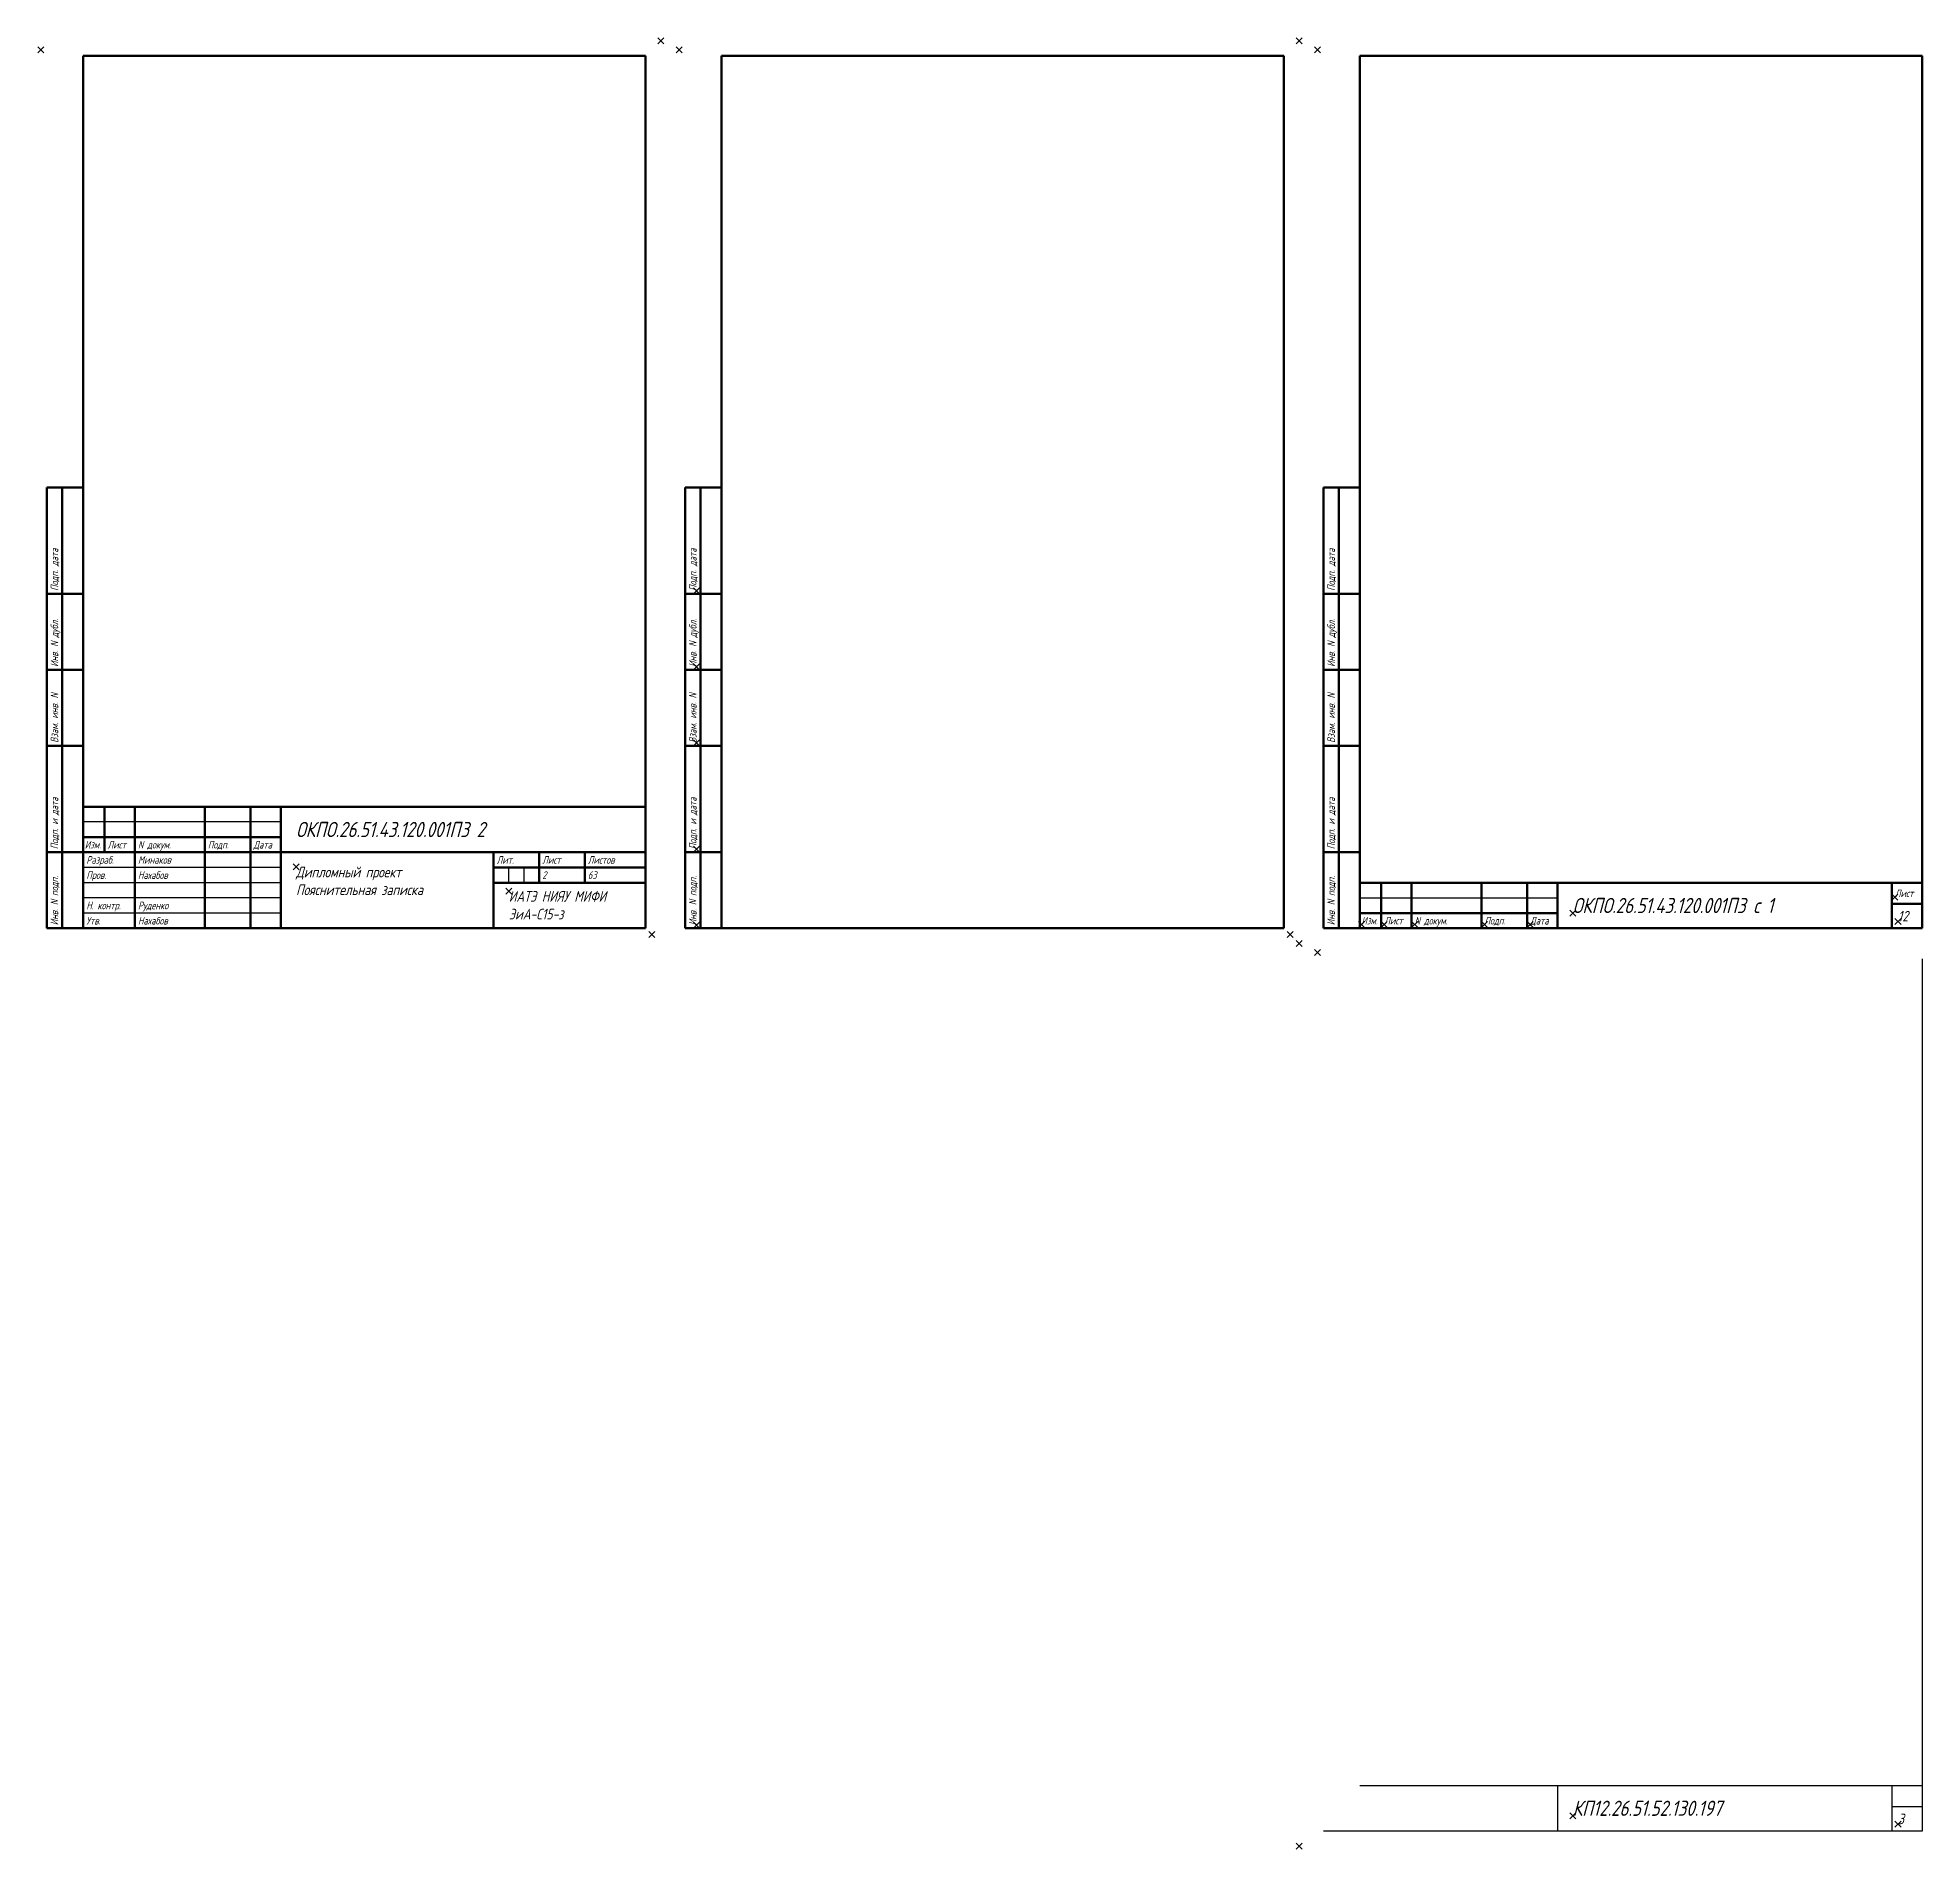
# Model space of a CAD drawing. Header units: inches. Extents: x -205 to 1978, y -595 to 1.
# Drawn here: x -205 to 415, y -595 to 1 of the extents above; entities that cross this region are included whole.
import ezdxf

# ---------------------------------------------------------------- set-up
doc = ezdxf.new("R2010")
doc.units = ezdxf.units.IN
doc.header["$MEASUREMENT"] = 0
doc.header["$PDMODE"] = 3
doc.header["$PDSIZE"] = -2
for name, color, linetype, lineweight in [('Layer1', 1, 'Continuous', 53), ('Layer3', 3, 'Continuous', 30), ('Layer4', 4, 'Continuous', 25), ('Layer5', 6, 'Continuous', 35), ('Layer6', 7, 'Continuous', 53)]:
    doc.layers.add(name, color=color, linetype=linetype, lineweight=lineweight)
doc.layers.add('Layer2', color=2, linetype='Continuous', plot=False)
doc.styles.add('2.5', font='gost.shx', dxfattribs={"oblique": 15, "height": 2.5})
doc.styles.add('3.5', font='gost.shx', dxfattribs={"oblique": 15, "height": 3.5})
doc.styles.add('5', font='gost.shx', dxfattribs={"oblique": 15, "height": 5})

msp = doc.modelspace()

# ---------------------------------------------------------------- linework, layer by layer
at = {"layer": 'Layer1'}
for p, q in [((-190, -5), (-5, -5)), ((-190, -292), (-190, -5)), ((-5, -5), (-5, -292)), ((20, -5), (205, -5)), ((20, -292), (20, -5)), ((205, -5), (205, -292)), ((230, -5), (415, -5)), ((230, -292), (230, -5)), ((415, -5), (415, -292)), ((-190, -147), (-202, -147)), ((-202, -147), (-202, -292)), ((-197, -292), (-197, -147)), ((20, -147), (8, -147)), ((8, -147), (8, -292)), ((13, -292), (13, -147)), ((230, -147), (218, -147)), ((218, -147), (218, -292)), ((223, -292), (223, -147)), ((-202, -182), (-190, -182)), ((8, -182), (20, -182)), ((218, -182), (230, -182)), ((-202, -207), (-190, -207)), ((8, -207), (20, -207)), ((218, -207), (230, -207)), ((-202, -232), (-190, -232)), ((8, -232), (20, -232)), ((218, -232), (230, -232)), ((-190, -252), (-5, -252)), ((-183, -267), (-183, -252)), ((-173, -252), (-173, -292)), ((-150, -252), (-150, -292)), ((-135, -252), (-135, -292)), ((-125, -252), (-125, -292)), ((-190, -262), (-125, -262)), ((-202, -267), (-5, -267)), ((-55, -267), (-55, -292)), ((-55, -272), (-5, -272)), ((-40, -267), (-40, -277)), ((-25, -277), (-25, -267)), ((8, -267), (20, -267)), ((218, -267), (230, -267)), ((-55, -277), (-5, -277)), ((230, -277), (415, -277)), ((237, -277), (237, -292)), ((247, -277), (247, -292)), ((270, -277), (270, -292)), ((285, -277), (285, -292)), ((295, -277), (295, -292)), ((405, -277), (405, -292)), ((415, -284), (405, -284)), ((230, -287), (295, -287)), ((-5, -292), (-202, -292)), ((205, -292), (8, -292)), ((415, -292), (218, -292))]:
    msp.add_line(p, q, dxfattribs=at)
at = {"layer": 'Layer2'}
for p, q in [((415, -302), (415, -589)), ((230, -574), (415, -574)), ((295, -574), (295, -589)), ((405, -574), (405, -589)), ((415, -581), (405, -581)), ((415, -589), (218, -589))]:
    msp.add_line(p, q, dxfattribs=at)
for p in [(0, 0), (210, 0), (-204, -3), (6, -3), (216, -3), (11.75, -181), (11.75, -206), (11.75, -231), (11.75, -266), (-120, -271.75), (-50, -279.75), (406, -281.75), (11.75, -291), (230.5, -290.75), (238, -290.75), (248, -290.75), (271, -290.75), (286, -290.75), (300, -287), (407, -289.75), (-3, -294), (207, -294), (210, -297), (216, -300), (300, -584), (407, -586.75), (210, -594)]:
    msp.add_point(p, dxfattribs=at)
at = {"layer": 'Layer3'}
for p, q in [((-125, -257), (-190, -257)), ((-125, -272), (-190, -272)), ((-50, -277), (-50, -272)), ((-45, -277), (-45, -272)), ((-125, -277), (-190, -277)), ((-125, -282), (-190, -282)), ((230, -282), (295, -282)), ((-125, -287), (-190, -287))]:
    msp.add_line(p, q, dxfattribs=at)

# ---------------------------------------------------------------- texts
at = {"layer": 'Layer2', "style": '3.5', "oblique": 15}
for s, p in [('12', (407, -289.75)), ('3', (407, -586.75))]:
    msp.add_text(s, height=3.5, dxfattribs=at).set_placement(p)
at = {"layer": 'Layer4', "style": '2.5', "oblique": 15}
for s, p in [('Подп. дата', (-198.25, -181)), ('Подп. дата', (11.75, -181)), ('Подп. дата', (221.75, -181)), ('Инв. N дубл.', (-198.25, -206)), ('Инв. N дубл.', (11.75, -206)), ('Инв. N дубл.', (221.75, -206)), ('Взам. инв. N', (-198.25, -231)), ('Взам. инв. N', (11.75, -231)), ('Взам. инв. N', (221.75, -231)), ('Подп. и дата', (-198.25, -266)), ('Подп. и дата', (11.75, -266)), ('Подп. и дата', (221.75, -266)), ('Инв. N подп.', (-198.25, -291)), ('Инв. N подп.', (11.75, -291)), ('Инв. N подп.', (221.75, -291))]:
    msp.add_text(s, height=2.5, rotation=90, dxfattribs=at).set_placement(p)
for s, p in [('Изм.', (-189.5, -265.75)), ('Лист', (-182, -265.75)), ('N докум.', (-172, -265.75)), ('Подп.', (-149, -265.75)), ('Дата', (-134, -265.75)), ('Разраб.', (-189, -270.75)), ('Минаков', (-172, -270.75)), ('Лит.', (-54, -270.75)), ('Лист', (-39, -270.75)), ('Листов', (-24, -270.75)), ('Пров.', (-189, -275.75)), ('Нахабов', (-172, -275.75)), ('2', (-39, -275.75)), ('63', (-24, -275.75)), ('Н. контр.', (-189, -285.75)), ('Руденко', (-172, -285.75)), ('Лист', (406, -281.75)), ('Утв.', (-189, -290.75)), ('Нахабов', (-172, -290.75)), ('Изм.', (230.5, -290.75)), ('Лист', (238, -290.75)), ('N докум.', (248, -290.75)), ('Подп.', (271, -290.75)), ('Дата', (286, -290.75))]:
    msp.add_text(s, height=2.5, dxfattribs=at).set_placement(p)
at = {"layer": 'Layer5', "char_height": 3.5, "attachment_point": 1, "style": '3.5'}
for s, width, insert in [('Дипломный проект\\PПояснительная записка', 78.554, (-120, -271.75)), ('ИАТЭ НИЯУ МИФИ\\PЭиА-С15-з', 54.5685, (-50, -279.75))]:
    msp.add_mtext_dynamic_manual_height_columns(s, width=width, gutter_width=17.5, heights=[0], dxfattribs=dict(at, insert=insert))
at = {"layer": 'Layer6', "style": '5', "oblique": 15}
for s, p in [('ОКПО.26.51.43.120.001ПЗ 2', (-120, -262)), ('ОКПО.26.51.43.120.001ПЗ с 1 ', (300, -287)), ('КП12.26.51.52.130.197 ', (300, -584))]:
    msp.add_text(s, height=5, dxfattribs=at).set_placement(p)

doc.saveas('drawing.dxf')
